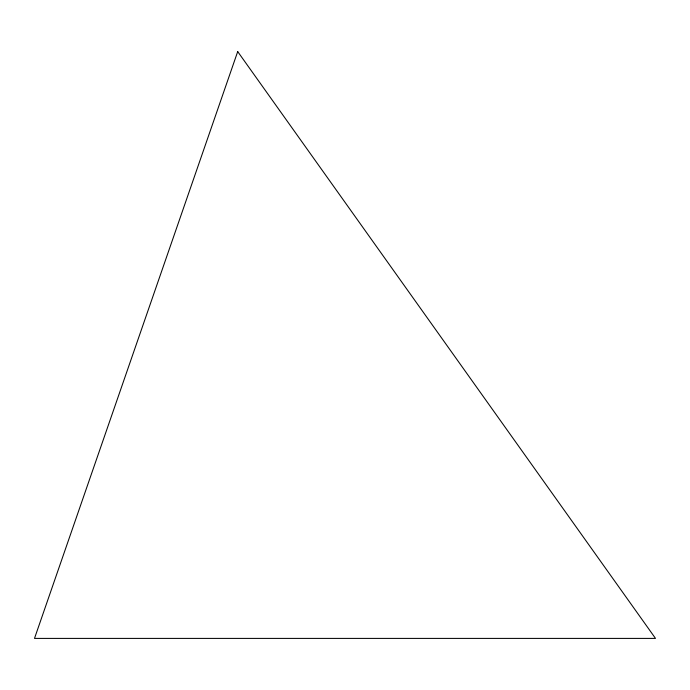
<?xml version="1.0" encoding="UTF-8"?>
<svg xmlns="http://www.w3.org/2000/svg" width="690" height="690" viewBox="0 0 690 690"><rect width="100%" height="100%" fill="white"/><g stroke="black" fill="none" stroke-linecap="round" stroke-linejoin="round"><path stroke-width="1.03" d="M237.705 51.595L34.5 638.405L655.5 638.405L237.705 51.595"/></g></svg>
